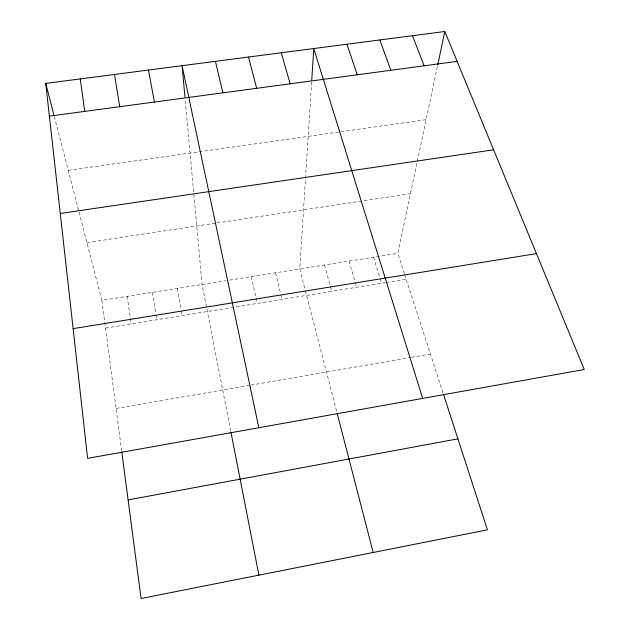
<?xml version="1.0" encoding="UTF-8"?>
<svg xmlns="http://www.w3.org/2000/svg" width="630" height="630" viewBox="0 0 630 630"><rect width="100%" height="100%" fill="white"/><g stroke="black" fill="none" stroke-linecap="round" stroke-linejoin="round"><path stroke-width="0.47" stroke-dasharray="3.15 2.36" d="M311.637 81.908L299.738 268.939L305.117 289.721M404.365 273.664L397.782 253.362L417.084 162.296M417.288 161.351L437.732 64.89M116.085 408.453L248.905 385.458M250.834 385.119L410.413 357.493M411.366 357.328L430.424 354.029M105.517 328.08L385.308 282.594M386.253 282.445L406.161 279.208M79.01 212.034L101.871 300.384L225.784 280.697M229.556 280.098L397.782 253.362M86.924 242.613L216.003 223.099M216.964 222.949L410.429 193.694M68.221 170.344L426.116 119.669M404.665 274.593L443.425 394.128M373.511 257.221L379.803 277.641M380.087 278.57L381.512 283.209M349.075 261.103L355.068 281.642M355.344 282.579L356.706 287.248M324.489 265.01L330.175 285.673M330.435 286.611L331.726 291.304M305.361 290.666L336.853 412.217M54.282 116.448L78.774 211.113M275.554 272.782L280.641 293.682M280.87 294.635L282.027 299.384M251.22 276.657L257.3 303.408M230.761 431.172L202.08 284.461L185.118 98.918M177.274 288.406L181.149 309.991M181.314 310.929L182.157 315.622M152.303 292.375L155.854 314.079M156.004 315.024L156.775 319.749M127.173 296.368L131.229 323.899M101.871 300.384L121.708 451.23"/><path stroke-width="0.94" d="M311.763 79.963L313.764 48.549L422.667 398.412M437.732 64.89L444.804 31.5L45.73 83.412L87.617 458.356L584.27 369.503L444.804 31.5M128.111 499.921L457.916 438.842M73.127 328.647L536.453 253.607M60.259 213.475L493.613 149.79M49.392 116.148L457.136 61.378M412.477 35.705L424.132 65.803M379.858 39.95L390.836 70.276M346.957 44.226L357.249 74.789M443.425 394.128L487.415 529.838L141.073 598.5L121.834 452.183M281.264 52.778L290.154 83.806M248.488 57.039L256.67 88.302M337.097 413.146L373.196 552.478M45.73 83.412L53.794 114.581M215.428 61.338L222.894 92.838M258.828 427.731L182.078 65.678L184.944 96.981M230.942 432.133L258.899 575.143M148.444 70.056L154.421 102.036M114.502 74.466L119.724 106.698M80.27 78.923L84.711 111.4"/></g></svg>
